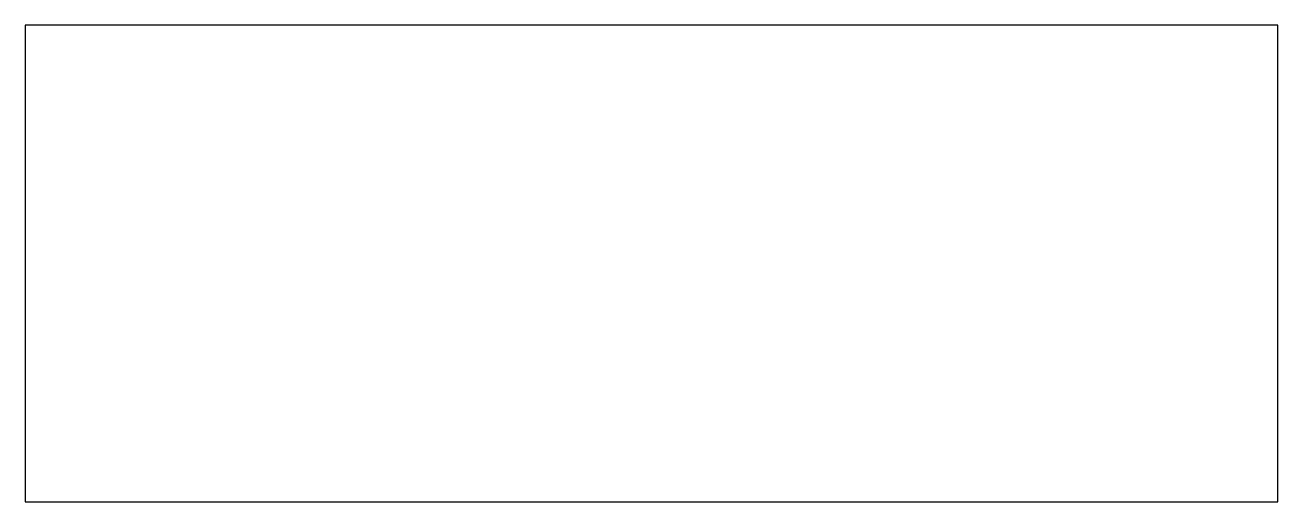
# Model space of a CAD drawing. Header units: millimetres. Extents: x -424 to -35, y -74 to 74.
import ezdxf

# ---------------------------------------------------------------- set-up
doc = ezdxf.new("R2010")
doc.units = ezdxf.units.MM

msp = doc.modelspace()

# ---------------------------------------------------------------- linework, layer by layer
msp.add_lwpolyline([(-34.82, -74), (-34.82, 74), (-423.96, 74), (-423.96, -74)], close=True)

doc.saveas('drawing.dxf')
